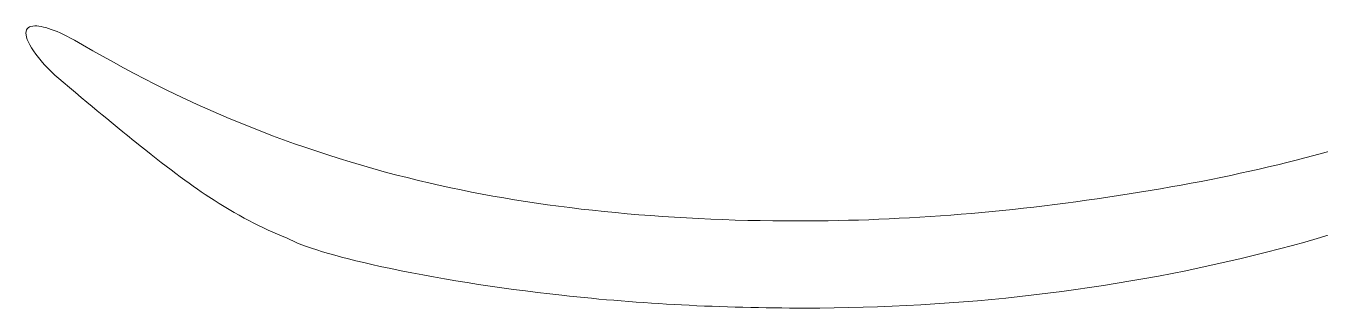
# Model space of a CAD drawing. Extents: x 968 to 1075, y 585 to 652.
# Drawn here: x 1054.762 to 1055.1179, y 596.5969 to 596.6744 of the extents above; entities that cross this region are included whole.
import ezdxf

# ---------------------------------------------------------------- set-up
doc = ezdxf.new("R2010")
doc.units = 0
doc.header["$MEASUREMENT"] = 0
doc.layers.get('0').update_dxf_attribs({"linetype": 'CONTINUOUS', "lineweight": 30})
doc.layers.add('Dim', color=142, linetype='CONTINUOUS', lineweight=0)
doc.layers.add('UG-Khartosha', color=11, linetype='CONTINUOUS', lineweight=20)

# ---------------------------------------------------------------- blocks, each defined once
blk = doc.blocks.new('fghty')
at = {"layer": 'UG-Khartosha'}
for points, knots in [([(-278.07402, -82.31829), (-278.07593, -82.31573), (-278.07686, -82.31367), (-278.07686, -82.31223), (-278.07686, -82.31223), (-278.07686, -82.31088), (-278.07602, -82.31018), (-278.0743, -82.31018), (-278.0743, -82.31018), (-278.07281, -82.31018), (-278.07099, -82.3106), (-278.06875, -82.31148)], [0.3928571, 0.3928571, 0.3928571, 0.3928571, 0.4285714, 0.4285714, 0.4285714, 0.4285714, 0.4642857, 0.4642857, 0.4642857, 0.4642857, 0.5, 0.5, 0.5, 0.5]), ([(-277.96025, -82.35553), (-277.9287, -82.3628), (-277.89328, -82.36643), (-277.85403, -82.36643), (-277.85403, -82.36643), (-277.82318, -82.36643), (-277.79135, -82.36383), (-277.75853, -82.35865)], [0.57142857, 0.57142857, 0.57142857, 0.57142857, 0.60714286, 0.60714286, 0.60714286, 0.60714287, 0.64285714, 0.64285714, 0.64285714, 0.64285714]), ([(-277.72269, -82.37641), (-277.76399, -82.38652), (-277.8071, -82.39156), (-277.85198, -82.39156), (-277.85198, -82.39156), (-277.87612, -82.39156), (-277.89952, -82.39034), (-277.92217, -82.38787)], [0.10714286, 0.10714286, 0.10714286, 0.10714286, 0.14285714, 0.14285714, 0.14285714, 0.14285715, 0.17857143, 0.17857143, 0.17857143, 0.17857143])]:
    blk.add_open_spline(points, degree=3, knots=knots, dxfattribs=at)
for points in [[(-278.06875, -82.31148), (-278.06652, -82.31232), (-278.06377, -82.31372), (-278.0605, -82.31563)], [(-278.0605, -82.31563), (-278.02918, -82.33404), (-277.99577, -82.34733), (-277.96025, -82.35553)], [(-278.0661, -82.32645), (-278.06945, -82.3236), (-278.07211, -82.3209), (-278.07402, -82.31829)], [(-278.04545, -82.34351), (-278.04936, -82.34038), (-278.05626, -82.3347), (-278.0661, -82.32645)], [(-277.75853, -82.35865), (-277.72572, -82.35348), (-277.69776, -82.34653), (-277.6746, -82.33791)], [(-277.63595, -82.33912), (-277.65246, -82.35385), (-277.68135, -82.3663), (-277.72269, -82.37641)], [(-278.02406, -82.35949), (-278.0297, -82.35581), (-278.03683, -82.35049), (-278.04545, -82.34351)], [(-278.00164, -82.37133), (-278.00863, -82.36863), (-278.01613, -82.36466), (-278.02406, -82.35949)], [(-277.97461, -82.37953), (-277.98789, -82.37664), (-277.99688, -82.37389), (-278.00164, -82.37133)], [(-277.92217, -82.38787), (-277.94119, -82.38578), (-277.95867, -82.38298), (-277.97461, -82.37953)]]:
    blk.add_open_spline(points, degree=3, dxfattribs=at)
blk = doc.blocks.new('UG-DAMANHOUR-LABS-BORD')
at = {"layer": 'Dim', "linetype": 'Continuous', "xscale": 0.952857142857144, "yscale": 0.952857142857144, "zscale": 0.952857142857144}
blk.add_blockref('fghty', (255.64226, 89.70168), dxfattribs=at)

msp = doc.modelspace()

# ---------------------------------------------------------------- block references
msp.add_blockref('UG-DAMANHOUR-LABS-BORD', (1064.08728, 585.40259))

doc.saveas('drawing.dxf')
